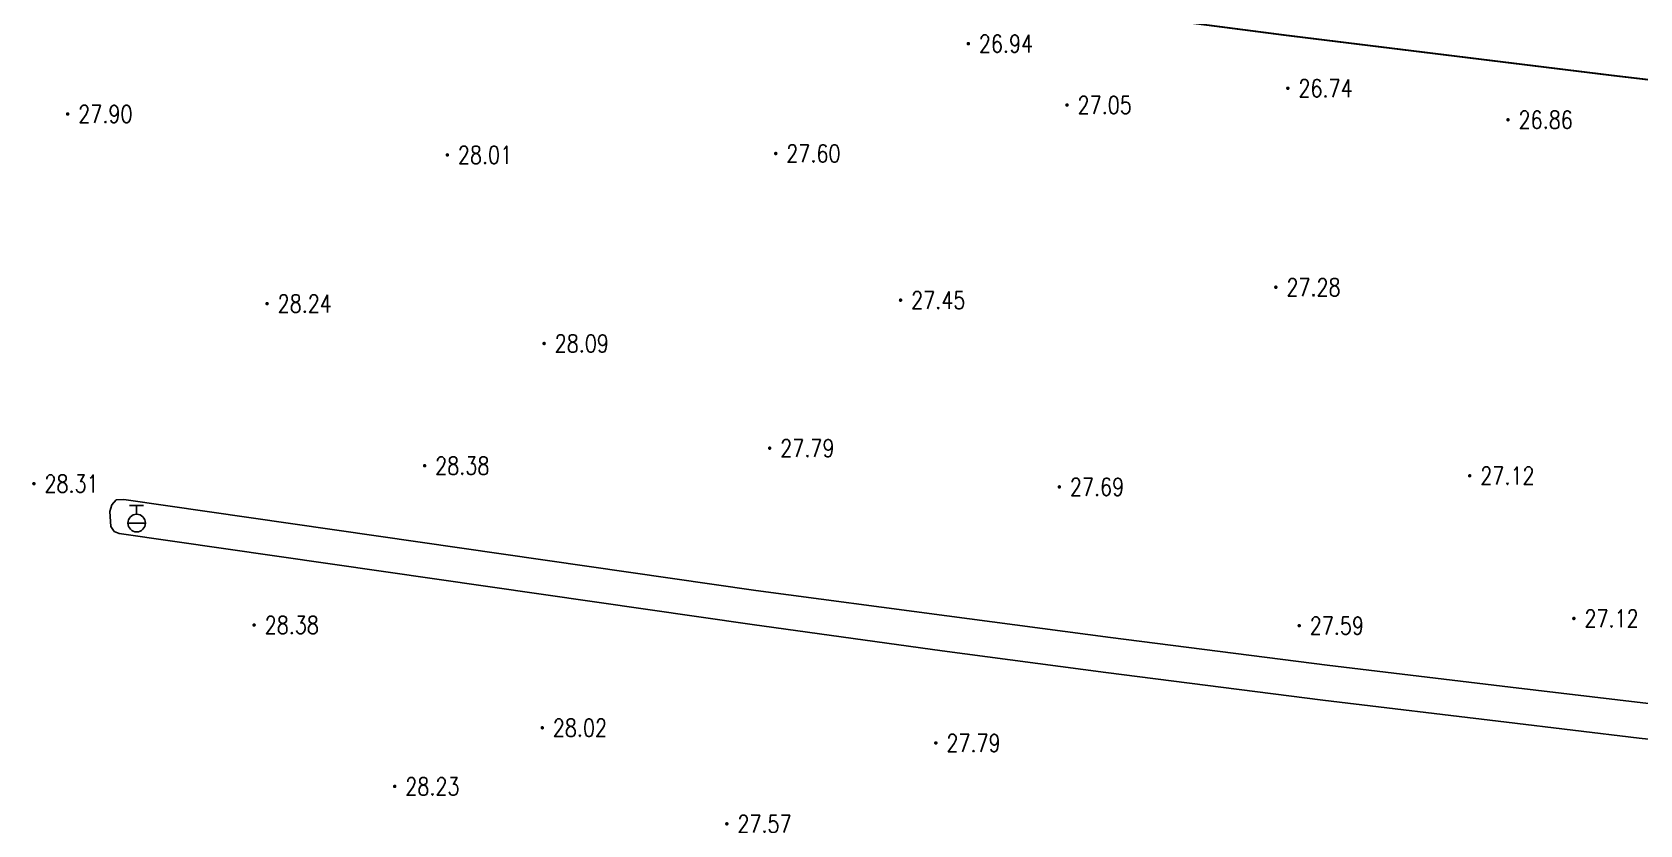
# Model space of a CAD drawing. Extents: x 404846 to 408477, y 3390929 to 3392894.
# Drawn here: x 406169.2 to 406260.6, y 3392216.5 to 3392261.7 of the extents above; entities that cross this region are included whole.
import ezdxf
from ezdxf.enums import TextEntityAlignment as Align

# ---------------------------------------------------------------- set-up
doc = ezdxf.new("R2010")
doc.units = 0
doc.header["$LTSCALE"] = 0.5
doc.layers.get('0').update_dxf_attribs({"linetype": 'CONTINUOUS'})
for name, color, linetype in [('DLSS', 4, 'CONTINUOUS'), ('GCD', 1, 'CONTINUOUS'), ('GXYZ', 2, 'CONTINUOUS'), ('ZBTZ', 3, 'CONTINUOUS')]:
    doc.layers.add(name, color=color, linetype=linetype)
doc.styles.add('HZ', font='rs.shx', dxfattribs={"width": 0.8, "bigfont": 'hztxt.shx'})
doc.linetypes.add('1161', pattern='A,0,[149,AAA.SHX,S=0.15,R=0,X=0,Y=0],-1.6', length=1.6)

# ---------------------------------------------------------------- blocks, each defined once
blk = doc.blocks.new('GC200')
at = {"linetype": 'Continuous', "const_width": 0.2, "flags": 128}
blk.add_lwpolyline([(-0.1, 0, 1), (0.1, 0, 1)], format="xyb", close=True, dxfattribs=at)
blk = doc.blocks.new('gc133')
for p, q in [((-0.8, 2), (0.8, 2)), ((0, 1), (0, 2)), ((-1, 0), (1, 0))]:
    blk.add_line(p, q)
blk.add_circle((0, 0), 1)

msp = doc.modelspace()

# ---------------------------------------------------------------- linework, layer by layer
at = {"layer": 'DLSS', "linetype": 'Continuous', "const_width": 0.1, "flags": 128}
for points, elevation in [([(406258.972, 3392259.202), (406240.451, 3392261.484), (406220.643, 3392264.056), (406207.23, 3392265.976), (406196.479, 3392267.476)], 27.357), ([(406305.523, 3392252.793), (406305.012, 3392252.883), (406299.324, 3392254.242), (406292.63, 3392255.205), (406286.451, 3392256.004), (406279.823, 3392256.847), (406268.128, 3392258.12), (406258.972, 3392259.202)], 26.233)]:
    msp.add_lwpolyline(points, dxfattribs=dict(at, elevation=elevation))
at = {"layer": 'ZBTZ', "linetype": '1161', "elevation": 27.35, "flags": 128}
msp.add_lwpolyline([(406348.069, 3392212.286), (406320.873, 3392215.186), (406304.03, 3392216.938), (406289.224, 3392218.348), (406263.76, 3392221.12), (406260.59, 3392221.46), (406253.042, 3392222.36), (406242.601, 3392223.615), (406230.256, 3392225.186), (406220.948, 3392226.421), (406210.129, 3392227.934), (406174.113, 3392233.11), (406173.838, 3392233.223), (406173.649, 3392233.513), (406173.586, 3392234.36), (406173.707, 3392234.748), (406173.952, 3392235.024), (406174.389, 3392235.034), (406210.348, 3392229.865), (406221.213, 3392228.411), (406230.515, 3392227.176), (406242.847, 3392225.608), (406253.28, 3392224.353), (406260.816, 3392223.455), (406264.002, 3392223.114), (406289.445, 3392220.439), (406304.235, 3392218.872), (406321.066, 3392217.046), (406348.268, 3392214.146)], dxfattribs=at)

# ---------------------------------------------------------------- block references
at = {"layer": 'GCD', "linetype": 'Continuous'}
ref = msp.add_blockref('GC200', (406222.432, 3392260.999, 26.94), dxfattribs=dict(at, xscale=0.5, yscale=0.5, zscale=0.5))
ref.add_attrib('height', '26.94', dxfattribs={"linetype": 'Continuous', "height": 1, "style": 'HZ', "width": 0.8}).set_placement((406223.032, 3392260.999, 26.94), align=Align.MIDDLE_LEFT)
ref = msp.add_blockref('GC200', (406240.61, 3392258.46, 26.739), dxfattribs=dict(at, xscale=0.5, yscale=0.5, zscale=0.5))
ref.add_attrib('height', '26.74', dxfattribs={"linetype": 'Continuous', "height": 1, "style": 'HZ', "width": 0.8}).set_placement((406241.21, 3392258.46, 26.739), align=Align.MIDDLE_LEFT)
ref = msp.add_blockref('GC200', (406228.047, 3392257.505, 27.047), dxfattribs=dict(at, xscale=0.5, yscale=0.5, zscale=0.5))
ref.add_attrib('height', '27.05', dxfattribs={"linetype": 'Continuous', "height": 1, "style": 'HZ', "width": 0.8}).set_placement((406228.647, 3392257.505, 27.047), align=Align.MIDDLE_LEFT)
ref = msp.add_blockref('GC200', (406171.191, 3392256.994, 27.898), dxfattribs=dict(at, xscale=0.5, yscale=0.5, zscale=0.5))
ref.add_attrib('height', '27.90', dxfattribs={"linetype": 'Continuous', "height": 1, "style": 'HZ', "width": 0.8}).set_placement((406171.791, 3392256.994, 27.898), align=Align.MIDDLE_LEFT)
ref = msp.add_blockref('GC200', (406253.137, 3392256.666, 26.86), dxfattribs=dict(at, xscale=0.5, yscale=0.5, zscale=0.5))
ref.add_attrib('height', '26.86', dxfattribs={"linetype": 'Continuous', "height": 1, "style": 'HZ', "width": 0.8}).set_placement((406253.737, 3392256.666, 26.86), align=Align.MIDDLE_LEFT)
ref = msp.add_blockref('GC200', (406192.791, 3392254.665, 28.011), dxfattribs=dict(at, xscale=0.5, yscale=0.5, zscale=0.5))
ref.add_attrib('height', '28.01', dxfattribs={"linetype": 'Continuous', "height": 1, "style": 'HZ', "width": 0.8}).set_placement((406193.391, 3392254.665, 28.011), align=Align.MIDDLE_LEFT)
ref = msp.add_blockref('GC200', (406211.475, 3392254.744, 27.604), dxfattribs=dict(at, xscale=0.5, yscale=0.5, zscale=0.5))
ref.add_attrib('height', '27.60', dxfattribs={"linetype": 'Continuous', "height": 1, "style": 'HZ', "width": 0.8}).set_placement((406212.075, 3392254.744, 27.604), align=Align.MIDDLE_LEFT)
ref = msp.add_blockref('GC200', (406239.928, 3392247.131, 27.283), dxfattribs=dict(at, xscale=0.5, yscale=0.5, zscale=0.5))
ref.add_attrib('height', '27.28', dxfattribs={"linetype": 'Continuous', "height": 1, "style": 'HZ', "width": 0.8}).set_placement((406240.528, 3392247.131, 27.283), align=Align.MIDDLE_LEFT)
ref = msp.add_blockref('GC200', (406182.535, 3392246.198, 28.242), dxfattribs=dict(at, xscale=0.5, yscale=0.5, zscale=0.5))
ref.add_attrib('height', '28.24', dxfattribs={"linetype": 'Continuous', "height": 1, "style": 'HZ', "width": 0.8}).set_placement((406183.135, 3392246.198, 28.242), align=Align.MIDDLE_LEFT)
ref = msp.add_blockref('GC200', (406218.577, 3392246.395, 27.451), dxfattribs=dict(at, xscale=0.5, yscale=0.5, zscale=0.5))
ref.add_attrib('height', '27.45', dxfattribs={"linetype": 'Continuous', "height": 1, "style": 'HZ', "width": 0.8}).set_placement((406219.177, 3392246.395, 27.451), align=Align.MIDDLE_LEFT)
ref = msp.add_blockref('GC200', (406198.296, 3392243.927, 28.091), dxfattribs=dict(at, xscale=0.5, yscale=0.5, zscale=0.5))
ref.add_attrib('height', '28.09', dxfattribs={"linetype": 'Continuous', "height": 1, "style": 'HZ', "width": 0.8}).set_placement((406198.896, 3392243.927, 28.091), align=Align.MIDDLE_LEFT)
ref = msp.add_blockref('GC200', (406211.13, 3392237.966, 27.793), dxfattribs=dict(at, xscale=0.5, yscale=0.5, zscale=0.5))
ref.add_attrib('height', '27.79', dxfattribs={"linetype": 'Continuous', "height": 1, "style": 'HZ', "width": 0.8}).set_placement((406211.73, 3392237.966, 27.793), align=Align.MIDDLE_LEFT)
ref = msp.add_blockref('GC200', (406191.499, 3392236.966, 28.384), dxfattribs=dict(at, xscale=0.5, yscale=0.5, zscale=0.5))
ref.add_attrib('height', '28.38', dxfattribs={"linetype": 'Continuous', "height": 1, "style": 'HZ', "width": 0.8}).set_placement((406192.099, 3392236.966, 28.384), align=Align.MIDDLE_LEFT)
ref = msp.add_blockref('GC200', (406250.959, 3392236.395, 27.116), dxfattribs=dict(at, xscale=0.5, yscale=0.5, zscale=0.5))
ref.add_attrib('height', '27.12', dxfattribs={"linetype": 'Continuous', "height": 1, "style": 'HZ', "width": 0.8}).set_placement((406251.559, 3392236.395, 27.116), align=Align.MIDDLE_LEFT)
ref = msp.add_blockref('GC200', (406169.269, 3392235.943, 28.305), dxfattribs=dict(at, xscale=0.5, yscale=0.5, zscale=0.5))
ref.add_attrib('height', '28.31', dxfattribs={"linetype": 'Continuous', "height": 1, "style": 'HZ', "width": 0.8}).set_placement((406169.869, 3392235.943, 28.305), align=Align.MIDDLE_LEFT)
ref = msp.add_blockref('GC200', (406227.61, 3392235.76, 27.691), dxfattribs=dict(at, xscale=0.5, yscale=0.5, zscale=0.5))
ref.add_attrib('height', '27.69', dxfattribs={"linetype": 'Continuous', "height": 1, "style": 'HZ', "width": 0.8}).set_placement((406228.21, 3392235.76, 27.691), align=Align.MIDDLE_LEFT)
ref = msp.add_blockref('GC200', (406181.798, 3392227.894, 28.38), dxfattribs=dict(at, xscale=0.5, yscale=0.5, zscale=0.5))
ref.add_attrib('height', '28.38', dxfattribs={"linetype": 'Continuous', "height": 1, "style": 'HZ', "width": 0.8}).set_placement((406182.398, 3392227.894, 28.38), align=Align.MIDDLE_LEFT)
ref = msp.add_blockref('GC200', (406241.257, 3392227.859, 27.586), dxfattribs=dict(at, xscale=0.5, yscale=0.5, zscale=0.5))
ref.add_attrib('height', '27.59', dxfattribs={"linetype": 'Continuous', "height": 1, "style": 'HZ', "width": 0.8}).set_placement((406241.857, 3392227.859, 27.586), align=Align.MIDDLE_LEFT)
ref = msp.add_blockref('GC200', (406256.885, 3392228.269, 27.123), dxfattribs=dict(at, xscale=0.5, yscale=0.5, zscale=0.5))
ref.add_attrib('height', '27.12', dxfattribs={"linetype": 'Continuous', "height": 1, "style": 'HZ', "width": 0.8}).set_placement((406257.485, 3392228.269, 27.123), align=Align.MIDDLE_LEFT)
ref = msp.add_blockref('GC200', (406198.191, 3392222.044, 28.015), dxfattribs=dict(at, xscale=0.5, yscale=0.5, zscale=0.5))
ref.add_attrib('height', '28.02', dxfattribs={"linetype": 'Continuous', "height": 1, "style": 'HZ', "width": 0.8}).set_placement((406198.791, 3392222.044, 28.015), align=Align.MIDDLE_LEFT)
ref = msp.add_blockref('GC200', (406220.583, 3392221.179, 27.794), dxfattribs=dict(at, xscale=0.5, yscale=0.5, zscale=0.5))
ref.add_attrib('height', '27.79', dxfattribs={"linetype": 'Continuous', "height": 1, "style": 'HZ', "width": 0.8}).set_placement((406221.183, 3392221.179, 27.794), align=Align.MIDDLE_LEFT)
ref = msp.add_blockref('GC200', (406189.798, 3392218.706, 28.23), dxfattribs=dict(at, xscale=0.5, yscale=0.5, zscale=0.5))
ref.add_attrib('height', '28.23', dxfattribs={"linetype": 'Continuous', "height": 1, "style": 'HZ', "width": 0.8}).set_placement((406190.398, 3392218.706, 28.23), align=Align.MIDDLE_LEFT)
ref = msp.add_blockref('GC200', (406208.693, 3392216.575, 27.569), dxfattribs=dict(at, xscale=0.5, yscale=0.5, zscale=0.5))
ref.add_attrib('height', '27.57', dxfattribs={"linetype": 'Continuous', "height": 1, "style": 'HZ', "width": 0.8}).set_placement((406209.293, 3392216.575, 27.569), align=Align.MIDDLE_LEFT)
at = {"layer": 'GXYZ', "linetype": 'Continuous', "xscale": 0.5, "yscale": 0.5}
msp.add_blockref('gc133', (406175.113, 3392233.7, 29.013), dxfattribs=at)

doc.saveas('drawing.dxf')
